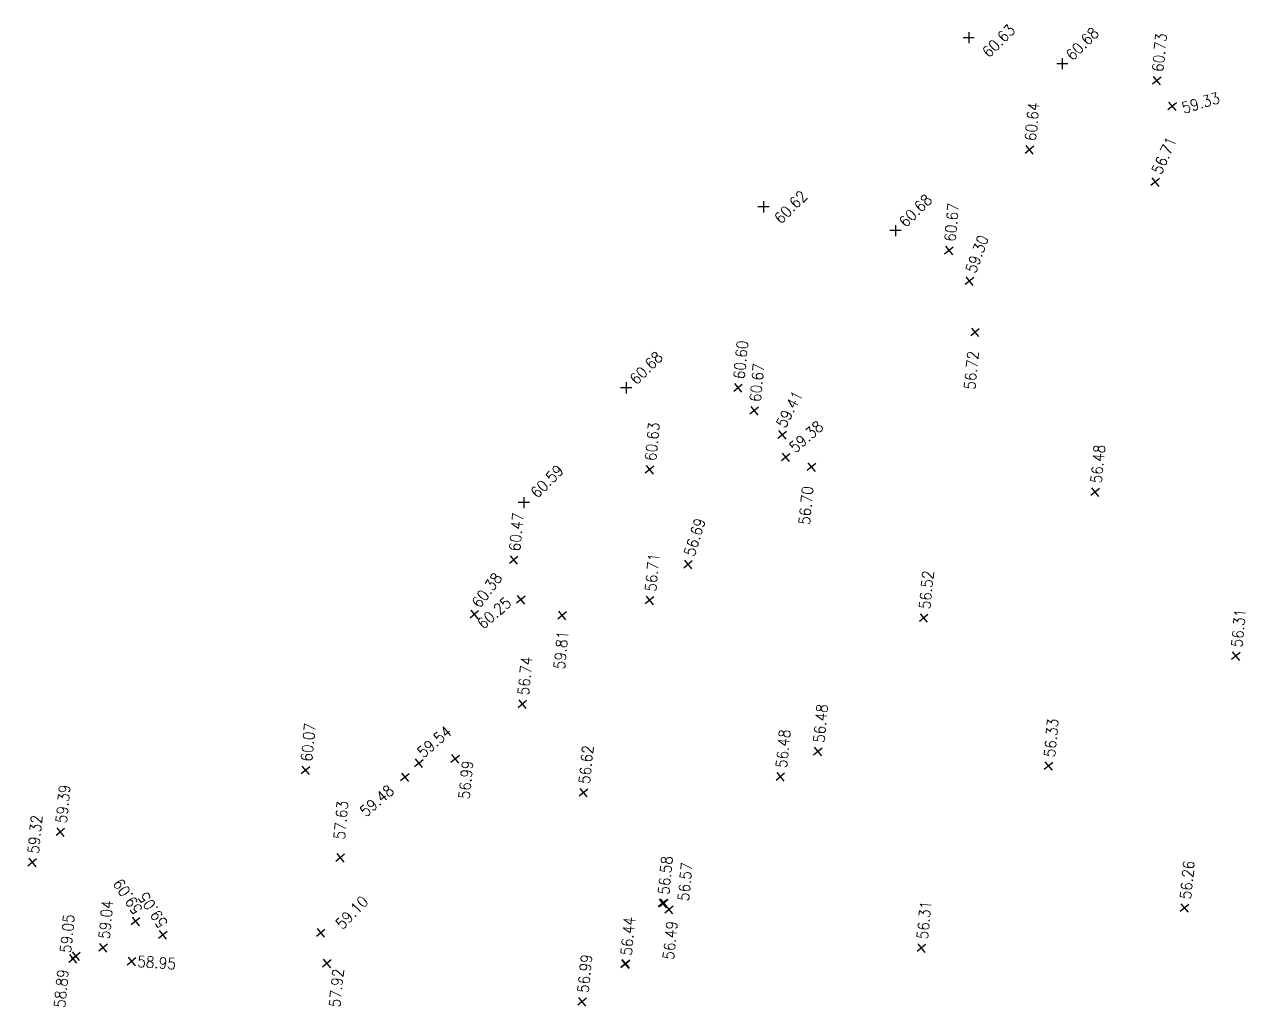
# Model space of a CAD drawing. Header units: metres. Extents: x 815 to 1022, y 915 to 1121.
# Drawn here: x 827.83 to 871.67, y 1024.12 to 1059.47 of the extents above; entities that cross this region are included whole.
import ezdxf
from ezdxf.enums import TextEntityAlignment as Align

# ---------------------------------------------------------------- set-up
doc = ezdxf.new("R2010")
doc.units = ezdxf.units.M
doc.header["$LTSCALE"] = 2
doc.header["$PDMODE"] = 35
doc.header["$PDSIZE"] = 0.002
doc.linetypes.add('HIDDEN', pattern=[0.375, 0.25, -0.125])
for name, color, linetype in [('__TOPO', 7, 'Continuous'), ('ASPHALT', 5, 'Continuous'), ('BUILDG', 4, 'Continuous'), ('CURB', 5, 'Continuous'), ('ELEV', 1, 'Continuous'), ('GUTTER', 7, 'Continuous'), ('HEDGEL', 66, 'HIDDEN'), ('NAME', 7, 'Continuous'), ('NATGRD', 7, 'Continuous'), ('NOTE', 2, 'Continuous'), ('RTWALL', 6, 'Continuous'), ('SIDEWALK', 5, 'Continuous')]:
    doc.layers.add(name, color=color, linetype=linetype)
doc.styles.add('ROMANS', font='ROMANS.SHX')

# ---------------------------------------------------------------- blocks, each defined once
blk = doc.blocks.new('CROSS-UNDERHILL')
at = {"color": 1}
for p, q in [((0.001, 0), (-0.001, 0)), ((0, 0.001), (0, -0.001))]:
    blk.add_line(p, q, dxfattribs=at)
blk = doc.blocks.new('Point-Underhill')
at = {"lineweight": 0}
blk.add_point((0, 0), dxfattribs=at)
at = {"layer": '__TOPO'}
blk.add_point((0, 0), dxfattribs=at)
at = {"lineweight": 0}
blk.add_blockref('CROSS-UNDERHILL', (0, 0), dxfattribs=at)
at = {"layer": 'ELEV', "lineweight": 0, "style": 'ROMANS', "width": 0.9}
for tag, p in [('ELEV2', (-0.00106, 0.00325)), ('ELEV', (0.00114, 0.00112))]:
    blk.add_attdef(tag, text='', height=0.002, rotation=45, dxfattribs=at).set_placement(p, align=Align.MIDDLE_LEFT)
at = {"layer": 'NAME', "lineweight": 0, "style": 'ROMANS', "width": 0.9}
blk.add_attdef('NAME', text='', height=0.002, dxfattribs=at).set_placement((-0.00267, 0.00004), align=Align.MIDDLE_RIGHT)
at = {"layer": 'NOTE', "lineweight": 0, "style": 'ROMANS', "width": 0.9}
for tag, p in [('NOTE', (-0.00047, -0.00269)), ('NOTE2', (-0.00047, -0.00595))]:
    blk.add_attdef(tag, text='', height=0.002, dxfattribs=at).set_placement(p, align=Align.TOP_CENTER)

msp = doc.modelspace()

# ---------------------------------------------------------------- block references
at = {"layer": 'ASPHALT'}
ref = msp.add_blockref('Point-Underhill', (868.428, 1053.813, 56.71), dxfattribs=dict(at, xscale=200.0000000000001, yscale=200.0000000000001, zscale=0.8000000000000007, rotation=39.54500000000002))
ref.add_attrib('ELEV', '56.71', dxfattribs={"layer": 'ELEV', "lineweight": 0, "height": 0.4, "rotation": 65.9958, "style": 'ROMANS', "width": 0.9}).set_placement((868.461, 1054.131), align=Align.MIDDLE_LEFT)
ref = msp.add_blockref('Point-Underhill', (861.957, 1048.421, 56.72), dxfattribs=dict(at, xscale=200, yscale=200, zscale=0.8000000000000007, rotation=39.54500000000004))
ref.add_attrib('ELEV', '56.72', dxfattribs={"layer": 'ELEV', "lineweight": 0, "height": 0.4, "rotation": 84.545, "style": 'ROMANS', "width": 0.9}).set_placement((861.762, 1046.366), align=Align.MIDDLE_LEFT)
ref = msp.add_blockref('Point-Underhill', (866.269, 1042.689, 56.48), dxfattribs=dict(at, xscale=200.0000000000001, yscale=200.0000000000001, zscale=0.8000000000000007, rotation=39.54500000000002))
ref.add_attrib('ELEV', '56.48', dxfattribs={"layer": 'ELEV', "lineweight": 0, "height": 0.4, "rotation": 84.545, "style": 'ROMANS', "width": 0.9}).set_placement((866.302, 1043.007), align=Align.MIDDLE_LEFT)
ref = msp.add_blockref('Point-Underhill', (856.087, 1043.587, 56.7), dxfattribs=dict(at, xscale=200.0000000000001, yscale=200.0000000000001, zscale=0.8000000000000007, rotation=39.54500000000002))
ref.add_attrib('ELEV', '56.70', dxfattribs={"layer": 'ELEV', "lineweight": 0, "height": 0.4, "rotation": 84.545, "style": 'ROMANS', "width": 0.9}).set_placement((855.824, 1041.518), align=Align.MIDDLE_LEFT)
ref = msp.add_blockref('Point-Underhill', (851.654, 1040.092, 56.69), dxfattribs=dict(at, xscale=200, yscale=200, zscale=0.8000000000000007, rotation=39.54500000000004))
ref.add_attrib('ELEV', '56.69', dxfattribs={"layer": 'ELEV', "lineweight": 0, "height": 0.4, "rotation": 72.6312, "style": 'ROMANS', "width": 0.9}).set_placement((851.687, 1040.41), align=Align.MIDDLE_LEFT)
ref = msp.add_blockref('Point-Underhill', (850.273, 1038.801, 56.71), dxfattribs=dict(at, xscale=200, yscale=200, zscale=0.8000000000000007, rotation=39.54500000000004))
ref.add_attrib('ELEV', '56.71', dxfattribs={"layer": 'ELEV', "lineweight": 0, "height": 0.4, "rotation": 84.545, "style": 'ROMANS', "width": 0.9}).set_placement((850.305, 1039.119), align=Align.MIDDLE_LEFT)
ref = msp.add_blockref('Point-Underhill', (860.115, 1038.172, 56.52), dxfattribs=dict(at, xscale=200, yscale=200, zscale=0.8000000000000007, rotation=39.54500000000004))
ref.add_attrib('ELEV', '56.52', dxfattribs={"layer": 'ELEV', "lineweight": 0, "height": 0.4, "rotation": 84.545, "style": 'ROMANS', "width": 0.9}).set_placement((860.147, 1038.49), align=Align.MIDDLE_LEFT)
ref = msp.add_blockref('Point-Underhill', (871.322, 1036.804, 56.31), dxfattribs=dict(at, xscale=200, yscale=200, zscale=0.8000000000000007, rotation=39.54500000000004))
ref.add_attrib('ELEV', '56.31', dxfattribs={"layer": 'ELEV', "lineweight": 0, "height": 0.4, "rotation": 84.545, "style": 'ROMANS', "width": 0.9}).set_placement((871.354, 1037.122), align=Align.MIDDLE_LEFT)
ref = msp.add_blockref('Point-Underhill', (845.705, 1035.08, 56.74), dxfattribs=dict(at, xscale=200.0000000000001, yscale=200.0000000000001, zscale=0.8000000000000007, rotation=39.54500000000002))
ref.add_attrib('ELEV', '56.74', dxfattribs={"layer": 'ELEV', "lineweight": 0, "height": 0.4, "rotation": 84.545, "style": 'ROMANS', "width": 0.9}).set_placement((845.738, 1035.398), align=Align.MIDDLE_LEFT)
ref = msp.add_blockref('Point-Underhill', (856.315, 1033.378, 56.48), dxfattribs=dict(at, xscale=200.0000000000001, yscale=200.0000000000001, zscale=0.8000000000000007, rotation=39.54500000000002))
ref.add_attrib('ELEV', '56.48', dxfattribs={"layer": 'ELEV', "lineweight": 0, "height": 0.4, "rotation": 84.545, "style": 'ROMANS', "width": 0.9}).set_placement((856.348, 1033.696), align=Align.MIDDLE_LEFT)
ref = msp.add_blockref('Point-Underhill', (864.597, 1032.86, 56.33), dxfattribs=dict(at, xscale=200, yscale=200, zscale=0.8000000000000007, rotation=39.54500000000004))
ref.add_attrib('ELEV', '56.33', dxfattribs={"layer": 'ELEV', "lineweight": 0, "height": 0.4, "rotation": 84.545, "style": 'ROMANS', "width": 0.9}).set_placement((864.629, 1033.178), align=Align.MIDDLE_LEFT)
ref = msp.add_blockref('Point-Underhill', (854.969, 1032.473, 56.48), dxfattribs=dict(at, xscale=200.0000000000001, yscale=200.0000000000001, zscale=0.8000000000000007, rotation=39.54500000000002))
ref.add_attrib('ELEV', '56.48', dxfattribs={"layer": 'ELEV', "lineweight": 0, "height": 0.4, "rotation": 84.545, "style": 'ROMANS', "width": 0.9}).set_placement((855.002, 1032.791), align=Align.MIDDLE_LEFT)
ref = msp.add_blockref('Point-Underhill', (843.29, 1033.113, 56.99), dxfattribs=dict(at, xscale=200.0000000000001, yscale=200.0000000000001, zscale=0.8000000000000007, rotation=39.54500000000002))
ref.add_attrib('ELEV', '56.99', dxfattribs={"layer": 'ELEV', "lineweight": 0, "height": 0.4, "rotation": 84.545, "style": 'ROMANS', "width": 0.9}).set_placement((843.611, 1031.672), align=Align.MIDDLE_LEFT)
ref = msp.add_blockref('Point-Underhill', (847.898, 1031.903, 56.62), dxfattribs=dict(at, xscale=200, yscale=200, zscale=0.8000000000000007, rotation=39.54500000000004))
ref.add_attrib('ELEV', '56.62', dxfattribs={"layer": 'ELEV', "lineweight": 0, "height": 0.4, "rotation": 84.545, "style": 'ROMANS', "width": 0.9}).set_placement((847.93, 1032.221), align=Align.MIDDLE_LEFT)
ref = msp.add_blockref('Point-Underhill', (839.167, 1029.566, 57.63), dxfattribs=dict(at, xscale=200, yscale=200, zscale=0.8000000000000007, rotation=39.54500000000004))
ref.add_attrib('ELEV', '57.63', dxfattribs={"layer": 'ELEV', "lineweight": 0, "height": 0.4, "rotation": 84.545, "style": 'ROMANS', "width": 0.9}).set_placement((839.128, 1030.227), align=Align.MIDDLE_LEFT)
ref = msp.add_blockref('Point-Underhill', (850.742, 1027.929, 56.58), dxfattribs=dict(at, xscale=200, yscale=200, zscale=0.8000000000000007, rotation=39.54500000000004))
ref.add_attrib('ELEV', '56.58', dxfattribs={"layer": 'ELEV', "lineweight": 0, "height": 0.4, "rotation": 84.545, "style": 'ROMANS', "width": 0.9}).set_placement((850.775, 1028.247), align=Align.MIDDLE_LEFT)
ref = msp.add_blockref('Point-Underhill', (850.782, 1027.94, 56.57), dxfattribs=dict(at, xscale=200, yscale=200, zscale=0.8000000000000007, rotation=39.54500000000004))
ref.add_attrib('ELEV', '56.57', dxfattribs={"layer": 'ELEV', "lineweight": 0, "height": 0.4, "rotation": 84.545, "style": 'ROMANS', "width": 0.9}).set_placement((851.483, 1028.017), align=Align.MIDDLE_LEFT)
ref = msp.add_blockref('Point-Underhill', (869.478, 1027.765, 56.26), dxfattribs=dict(at, xscale=200, yscale=200, zscale=0.8000000000000007, rotation=39.54500000000004))
ref.add_attrib('ELEV', '56.26', dxfattribs={"layer": 'ELEV', "lineweight": 0, "height": 0.4, "rotation": 84.545, "style": 'ROMANS', "width": 0.9}).set_placement((869.511, 1028.083), align=Align.MIDDLE_LEFT)
ref = msp.add_blockref('Point-Underhill', (850.972, 1027.706, 56.49), dxfattribs=dict(at, xscale=200.0000000000001, yscale=200.0000000000001, zscale=0.8000000000000007, rotation=39.54500000000002))
ref.add_attrib('ELEV', '56.49', dxfattribs={"layer": 'ELEV', "lineweight": 0, "height": 0.4, "rotation": 84.545, "style": 'ROMANS', "width": 0.9}).set_placement((850.947, 1025.914), align=Align.MIDDLE_LEFT)
ref = msp.add_blockref('Point-Underhill', (860.032, 1026.327, 56.31), dxfattribs=dict(at, xscale=200, yscale=200, zscale=0.8000000000000007, rotation=39.54500000000004))
ref.add_attrib('ELEV', '56.31', dxfattribs={"layer": 'ELEV', "lineweight": 0, "height": 0.4, "rotation": 84.545, "style": 'ROMANS', "width": 0.9}).set_placement((860.064, 1026.645), align=Align.MIDDLE_LEFT)
ref = msp.add_blockref('Point-Underhill', (849.397, 1025.746, 56.44), dxfattribs=dict(at, xscale=200, yscale=200, zscale=0.8000000000000007, rotation=39.54500000000004))
ref.add_attrib('ELEV', '56.44', dxfattribs={"layer": 'ELEV', "lineweight": 0, "height": 0.4, "rotation": 84.545, "style": 'ROMANS', "width": 0.9}).set_placement((849.43, 1026.064), align=Align.MIDDLE_LEFT)
ref = msp.add_blockref('Point-Underhill', (838.687, 1025.773, 57.92), dxfattribs=dict(at, xscale=200, yscale=200, zscale=0.8000000000000007, rotation=39.54500000000004))
ref.add_attrib('ELEV', '57.92', dxfattribs={"layer": 'ELEV', "lineweight": 0, "height": 0.4, "rotation": 84.545, "style": 'ROMANS', "width": 0.9}).set_placement((838.965, 1024.203), align=Align.MIDDLE_LEFT)
ref = msp.add_blockref('Point-Underhill', (847.849, 1024.403, 56.99), dxfattribs=dict(at, xscale=200.0000000000001, yscale=200.0000000000001, zscale=0.8000000000000007, rotation=39.54500000000002))
ref.add_attrib('ELEV', '56.99', dxfattribs={"layer": 'ELEV', "lineweight": 0, "height": 0.4, "rotation": 84.545, "style": 'ROMANS', "width": 0.9}).set_placement((847.882, 1024.721), align=Align.MIDDLE_LEFT)
at = {"layer": 'ASPHALT', "xscale": 200, "yscale": 200, "zscale": 0.8000000000000007, "rotation": 39.54500000000004}
msp.add_blockref('Point-Underhill', (849.409, 1025.768, 56.43), dxfattribs=at)
at = {"layer": 'BUILDG'}
ref = msp.add_blockref('Point-Underhill', (861.731, 1058.993, 60.63), dxfattribs=dict(at, xscale=200, yscale=200, zscale=0.8))
ref.add_attrib('ELEV', '60.63', dxfattribs={"layer": 'ELEV', "lineweight": 0, "height": 0.4, "rotation": 45, "style": 'ROMANS', "width": 0.9}).set_placement((862.316, 1058.389), align=Align.MIDDLE_LEFT)
ref = msp.add_blockref('Point-Underhill', (854.365, 1052.923, 60.62), dxfattribs=dict(at, xscale=200, yscale=200, zscale=0.8))
ref.add_attrib('ELEV', '60.62', dxfattribs={"layer": 'ELEV', "lineweight": 0, "height": 0.4, "rotation": 45, "style": 'ROMANS', "width": 0.9}).set_placement((854.848, 1052.425), align=Align.MIDDLE_LEFT)
at = {"layer": 'CURB'}
ref = msp.add_blockref('Point-Underhill', (829.672, 1026.04, 59.05), dxfattribs=dict(at, xscale=200.0000000000001, yscale=200.0000000000001, zscale=0.8000000000000007, rotation=39.54500000000002))
ref.add_attrib('ELEV', '59.05', dxfattribs={"layer": 'ELEV', "lineweight": 0, "height": 0.4, "rotation": 84.545, "style": 'ROMANS', "width": 0.9}).set_placement((829.3, 1026.155), align=Align.MIDDLE_LEFT)
at = {"layer": 'GUTTER'}
ref = msp.add_blockref('Point-Underhill', (829.573, 1025.938, 58.89), dxfattribs=dict(at, xscale=200, yscale=200, zscale=0.8000000000000007, rotation=39.54500000000004))
ref.add_attrib('ELEV', '58.89', dxfattribs={"layer": 'ELEV', "lineweight": 0, "height": 0.4, "rotation": 84.545, "style": 'ROMANS', "width": 0.9}).set_placement((829.086, 1024.185), align=Align.MIDDLE_LEFT)
at = {"layer": 'HEDGEL'}
ref = msp.add_blockref('Point-Underhill', (855.161, 1043.935, 59.38), dxfattribs=dict(at, xscale=200, yscale=200, zscale=0.8000000000000007, rotation=39.54500000000004))
ref.add_attrib('ELEV', '59.38', dxfattribs={"layer": 'ELEV', "lineweight": 0, "height": 0.4, "rotation": 40.9165, "style": 'ROMANS', "width": 0.9}).set_placement((855.372, 1044.221), align=Align.MIDDLE_LEFT)
ref = msp.add_blockref('Point-Underhill', (841.987, 1032.96, 59.54), dxfattribs=dict(at, xscale=200, yscale=200, zscale=0.8000000000000007, rotation=39.54500000000004))
ref.add_attrib('ELEV', '59.54', dxfattribs={"layer": 'ELEV', "lineweight": 0, "height": 0.4, "rotation": 40.6452, "style": 'ROMANS', "width": 0.9}).set_placement((842.019, 1033.278), align=Align.MIDDLE_LEFT)
at = {"layer": 'NATGRD'}
ref = msp.add_blockref('Point-Underhill', (865.092, 1058.058, 60.68), dxfattribs=dict(at, xscale=200, yscale=200, zscale=200))
ref.add_attrib('ELEV', '60.68', dxfattribs={"layer": 'ELEV', "lineweight": 0, "height": 0.4, "rotation": 45, "style": 'ROMANS', "width": 0.9}).set_placement((865.319, 1058.283), align=Align.MIDDLE_LEFT)
ref = msp.add_blockref('Point-Underhill', (863.91, 1054.968, 60.64), dxfattribs=dict(at, xscale=200.0000000000001, yscale=200.0000000000001, zscale=0.8000000000000007, rotation=39.54500000000002))
ref.add_attrib('ELEV', '60.64', dxfattribs={"layer": 'ELEV', "lineweight": 0, "height": 0.4, "rotation": 84.545, "style": 'ROMANS', "width": 0.9}).set_placement((863.942, 1055.286), align=Align.MIDDLE_LEFT)
ref = msp.add_blockref('Point-Underhill', (859.103, 1052.071, 60.68), dxfattribs=dict(at, xscale=200, yscale=200, zscale=200))
ref.add_attrib('ELEV', '60.68', dxfattribs={"layer": 'ELEV', "lineweight": 0, "height": 0.4, "rotation": 45, "style": 'ROMANS', "width": 0.9}).set_placement((859.331, 1052.296), align=Align.MIDDLE_LEFT)
ref = msp.add_blockref('Point-Underhill', (853.449, 1046.425, 60.6), dxfattribs=dict(at, xscale=200.0000000000001, yscale=200.0000000000001, zscale=0.8000000000000007, rotation=39.54500000000002))
ref.add_attrib('ELEV', '60.60', dxfattribs={"layer": 'ELEV', "lineweight": 0, "height": 0.4, "rotation": 84.545, "style": 'ROMANS', "width": 0.9}).set_placement((853.482, 1046.743), align=Align.MIDDLE_LEFT)
ref = msp.add_blockref('Point-Underhill', (849.435, 1046.428, 60.68), dxfattribs=dict(at, xscale=200, yscale=200, zscale=200))
ref.add_attrib('ELEV', '60.68', dxfattribs={"layer": 'ELEV', "lineweight": 0, "height": 0.4, "rotation": 45, "style": 'ROMANS', "width": 0.9}).set_placement((849.662, 1046.653), align=Align.MIDDLE_LEFT)
ref = msp.add_blockref('Point-Underhill', (850.273, 1043.49, 60.63), dxfattribs=dict(at, xscale=200, yscale=200, zscale=0.8000000000000007, rotation=39.54500000000004))
ref.add_attrib('ELEV', '60.63', dxfattribs={"layer": 'ELEV', "lineweight": 0, "height": 0.4, "rotation": 84.545, "style": 'ROMANS', "width": 0.9}).set_placement((850.305, 1043.808), align=Align.MIDDLE_LEFT)
ref = msp.add_blockref('Point-Underhill', (845.759, 1042.31, 60.59), dxfattribs=dict(at, xscale=200, yscale=200, zscale=200))
ref.add_attrib('ELEV', '60.59', dxfattribs={"layer": 'ELEV', "lineweight": 0, "height": 0.4, "rotation": 45, "style": 'ROMANS', "width": 0.9}).set_placement((846.1, 1042.583), align=Align.MIDDLE_LEFT)
ref = msp.add_blockref('Point-Underhill', (845.395, 1040.252, 60.47), dxfattribs=dict(at, xscale=200, yscale=200, zscale=0.8000000000000007, rotation=39.54500000000004))
ref.add_attrib('ELEV', '60.47', dxfattribs={"layer": 'ELEV', "lineweight": 0, "height": 0.4, "rotation": 84.545, "style": 'ROMANS', "width": 0.9}).set_placement((845.427, 1040.57), align=Align.MIDDLE_LEFT)
ref = msp.add_blockref('Point-Underhill', (843.982, 1038.297, 60.38), dxfattribs=dict(at, xscale=200.0000000000001, yscale=200.0000000000001, zscale=0.8000000000000007, rotation=39.54500000000002))
ref.add_attrib('ELEV', '60.38', dxfattribs={"layer": 'ELEV', "lineweight": 0, "height": 0.4, "rotation": 52.9428, "style": 'ROMANS', "width": 0.9}).set_placement((844.015, 1038.615), align=Align.MIDDLE_LEFT)
ref = msp.add_blockref('Point-Underhill', (845.651, 1038.826, 60.25), dxfattribs=dict(at, xscale=200.0000000000001, yscale=200.0000000000001, zscale=0.8000000000000007, rotation=39.54500000000002))
ref.add_attrib('ELEV', '60.25', dxfattribs={"layer": 'ELEV', "lineweight": 0, "height": 0.4, "rotation": 41.0209, "style": 'ROMANS', "width": 0.9}).set_placement((844.17, 1037.894), align=Align.MIDDLE_LEFT)
ref = msp.add_blockref('Point-Underhill', (837.92, 1032.705, 60.07), dxfattribs=dict(at, xscale=200.0000000000001, yscale=200.0000000000001, zscale=0.8000000000000007, rotation=39.54500000000002))
ref.add_attrib('ELEV', '60.07', dxfattribs={"layer": 'ELEV', "lineweight": 0, "height": 0.4, "rotation": 84.545, "style": 'ROMANS', "width": 0.9}).set_placement((837.952, 1033.023), align=Align.MIDDLE_LEFT)
ref = msp.add_blockref('Point-Underhill', (841.49, 1032.453, 59.48), dxfattribs=dict(at, xscale=200.0000000000001, yscale=200.0000000000001, zscale=0.8000000000000007, rotation=39.54500000000002))
ref.add_attrib('ELEV', '59.48', dxfattribs={"layer": 'ELEV', "lineweight": 0, "height": 0.4, "rotation": 40.6452, "style": 'ROMANS', "width": 0.9}).set_placement((839.955, 1031.161), align=Align.MIDDLE_LEFT)
ref = msp.add_blockref('Point-Underhill', (838.466, 1026.87, 59.1), dxfattribs=dict(at, xscale=200, yscale=200, zscale=0.8000000000000007, rotation=39.54500000000004))
ref.add_attrib('ELEV', '59.10', dxfattribs={"layer": 'ELEV', "lineweight": 0, "height": 0.4, "rotation": 45.9034, "style": 'ROMANS', "width": 0.9}).set_placement((839.101, 1027.105), align=Align.MIDDLE_LEFT)
at = {"layer": 'RTWALL'}
ref = msp.add_blockref('Point-Underhill', (868.482, 1057.451, 60.73), dxfattribs=dict(at, xscale=200, yscale=200, zscale=0.8000000000000007, rotation=39.54500000000004))
ref.add_attrib('ELEV', '60.73', dxfattribs={"layer": 'ELEV', "lineweight": 0, "height": 0.4, "rotation": 84.545, "style": 'ROMANS', "width": 0.9}).set_placement((868.515, 1057.769), align=Align.MIDDLE_LEFT)
ref = msp.add_blockref('Point-Underhill', (869.036, 1056.529, 59.33), dxfattribs=dict(at, xscale=200, yscale=200, zscale=0.8000000000000007, rotation=39.54500000000004))
ref.add_attrib('ELEV', '59.33', dxfattribs={"layer": 'ELEV', "lineweight": 0, "height": 0.4, "rotation": 16.7792, "style": 'ROMANS', "width": 0.9}).set_placement((869.397, 1056.454), align=Align.MIDDLE_LEFT)
ref = msp.add_blockref('Point-Underhill', (861.021, 1051.354, 60.67), dxfattribs=dict(at, xscale=200, yscale=200, zscale=0.8000000000000007, rotation=39.54500000000004))
ref.add_attrib('ELEV', '60.67', dxfattribs={"layer": 'ELEV', "lineweight": 0, "height": 0.4, "rotation": 84.545, "style": 'ROMANS', "width": 0.9}).set_placement((861.053, 1051.672), align=Align.MIDDLE_LEFT)
ref = msp.add_blockref('Point-Underhill', (861.757, 1050.259, 59.3), dxfattribs=dict(at, xscale=200, yscale=200, zscale=0.8000000000000007, rotation=39.54500000000004))
ref.add_attrib('ELEV', '59.30', dxfattribs={"layer": 'ELEV', "lineweight": 0, "height": 0.4, "rotation": 69.8042, "style": 'ROMANS', "width": 0.9}).set_placement((861.79, 1050.577), align=Align.MIDDLE_LEFT)
ref = msp.add_blockref('Point-Underhill', (854.031, 1045.608, 60.67), dxfattribs=dict(at, xscale=200, yscale=200, zscale=0.8000000000000007, rotation=39.54500000000004))
ref.add_attrib('ELEV', '60.67', dxfattribs={"layer": 'ELEV', "lineweight": 0, "height": 0.4, "rotation": 84.545, "style": 'ROMANS', "width": 0.9}).set_placement((854.063, 1045.926), align=Align.MIDDLE_LEFT)
ref = msp.add_blockref('Point-Underhill', (855.033, 1044.741, 59.41), dxfattribs=dict(at, xscale=200, yscale=200, zscale=0.8000000000000007, rotation=39.54500000000004))
ref.add_attrib('ELEV', '59.41', dxfattribs={"layer": 'ELEV', "lineweight": 0, "height": 0.4, "rotation": 62.23, "style": 'ROMANS', "width": 0.9}).set_placement((854.968, 1045.049), align=Align.MIDDLE_LEFT)
ref = msp.add_blockref('Point-Underhill', (847.131, 1038.26, 59.81), dxfattribs=dict(at, xscale=200.0000000000001, yscale=200.0000000000001, zscale=0.8000000000000007, rotation=39.54500000000002))
ref.add_attrib('ELEV', '59.81', dxfattribs={"layer": 'ELEV', "lineweight": 0, "height": 0.4, "rotation": 84.545, "style": 'ROMANS', "width": 0.9}).set_placement((847.028, 1036.332), align=Align.MIDDLE_LEFT)
at = {"layer": 'SIDEWALK'}
ref = msp.add_blockref('Point-Underhill', (829.118, 1030.489, 59.39), dxfattribs=dict(at, xscale=200.0000000000001, yscale=200.0000000000001, zscale=0.8000000000000007, rotation=39.54500000000002))
ref.add_attrib('ELEV', '59.39', dxfattribs={"layer": 'ELEV', "lineweight": 0, "height": 0.4, "rotation": 84.545, "style": 'ROMANS', "width": 0.9}).set_placement((829.15, 1030.808), align=Align.MIDDLE_LEFT)
ref = msp.add_blockref('Point-Underhill', (828.11, 1029.397, 59.32), dxfattribs=dict(at, xscale=200, yscale=200, zscale=0.8000000000000007, rotation=39.54500000000004))
ref.add_attrib('ELEV', '59.32', dxfattribs={"layer": 'ELEV', "lineweight": 0, "height": 0.4, "rotation": 84.545, "style": 'ROMANS', "width": 0.9}).set_placement((828.143, 1029.715), align=Align.MIDDLE_LEFT)
ref = msp.add_blockref('Point-Underhill', (831.819, 1027.284, 59.09), dxfattribs=dict(at, xscale=200.0000000000001, yscale=200.0000000000001, zscale=0.8000000000000007, rotation=39.54500000000002))
ref.add_attrib('ELEV', '59.09', dxfattribs={"layer": 'ELEV', "lineweight": 0, "height": 0.4, "rotation": 123.86, "style": 'ROMANS', "width": 0.9}).set_placement((831.924, 1027.602), align=Align.MIDDLE_LEFT)
ref = msp.add_blockref('Point-Underhill', (832.795, 1026.8, 59.05), dxfattribs=dict(at, xscale=200.0000000000001, yscale=200.0000000000001, zscale=0.8000000000000007, rotation=39.54500000000002))
ref.add_attrib('ELEV', '59.05', dxfattribs={"layer": 'ELEV', "lineweight": 0, "height": 0.4, "rotation": 123.86, "style": 'ROMANS', "width": 0.9}).set_placement((832.827, 1027.118), align=Align.MIDDLE_LEFT)
ref = msp.add_blockref('Point-Underhill', (830.654, 1026.338, 59.04), dxfattribs=dict(at, xscale=200, yscale=200, zscale=0.8000000000000007, rotation=39.54500000000004))
ref.add_attrib('ELEV', '59.04', dxfattribs={"layer": 'ELEV', "lineweight": 0, "height": 0.4, "rotation": 84.545, "style": 'ROMANS', "width": 0.9}).set_placement((830.687, 1026.656), align=Align.MIDDLE_LEFT)
ref = msp.add_blockref('Point-Underhill', (831.677, 1025.846, 58.95), dxfattribs=dict(at, xscale=200, yscale=200, zscale=0.8000000000000007, rotation=39.54500000000004))
ref.add_attrib('ELEV', '58.95', dxfattribs={"layer": 'ELEV', "lineweight": 0, "height": 0.4, "rotation": 356.0517, "style": 'ROMANS', "width": 0.9}).set_placement((831.883, 1025.854), align=Align.MIDDLE_LEFT)

doc.saveas('drawing.dxf')
